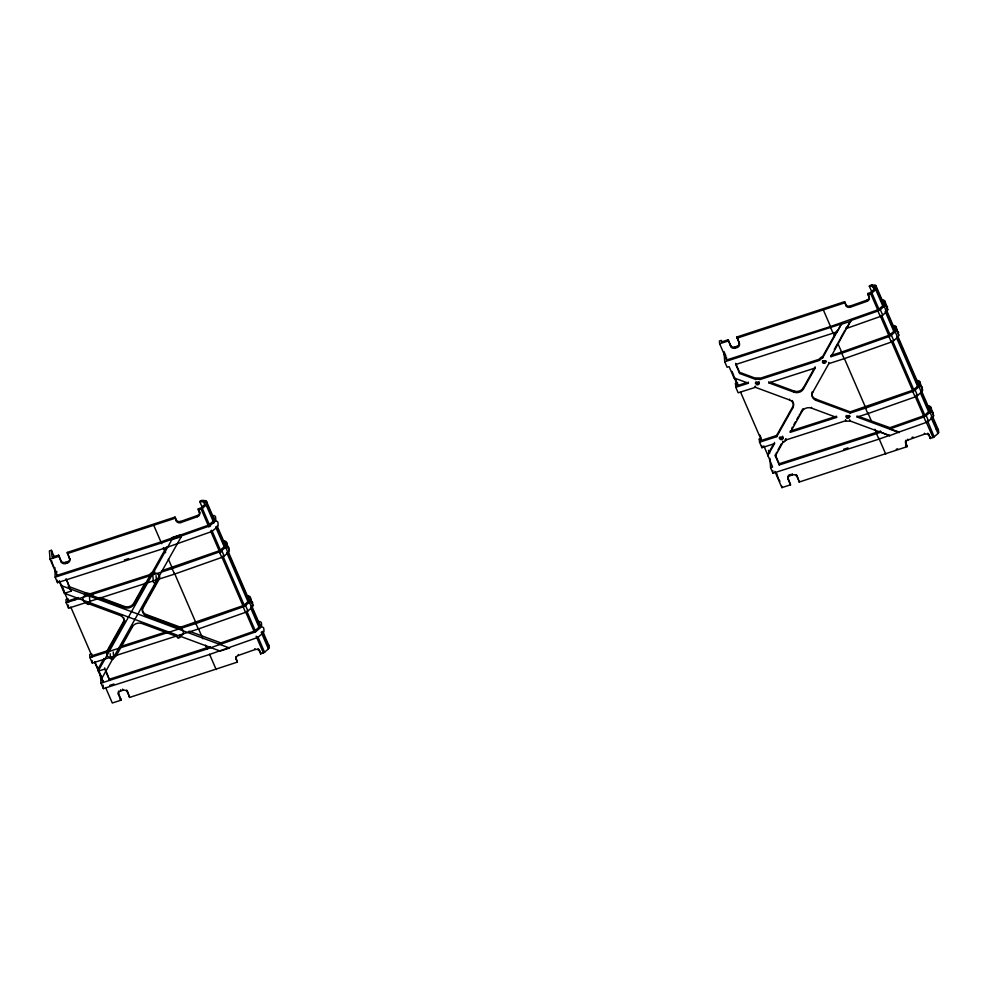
<?xml version="1.0" encoding="UTF-8"?>
<svg xmlns="http://www.w3.org/2000/svg" width="988" height="988" viewBox="0 0 988 988"><rect width="100%" height="100%" fill="white"/><g stroke="black" fill="none" stroke-linecap="round" stroke-linejoin="round"><path stroke-width="1.48" d="M748.299 382.072L748.385 383.245L733.998 377.91L729.107 366.622L727.119 367.264L724.735 361.769L841.48 323.879L822.559 357.977A5.125 4.261 -4.5 0 0 819.534 360.274L819.447 359.101A5.125 4.261 -4.5 0 1 822.473 356.804L836.614 331.474M833.094 333.166L837.219 331.709L841.48 323.879M838.318 342.268L838.861 341.268M839.417 340.267L839.961 339.267M840.504 338.254L841.591 336.253M842.147 335.253L842.69 334.24M843.233 333.24L843.777 332.24M844.32 331.239L844.876 330.227M845.963 328.226L846.506 327.226L846.605 328.399L880.296 316.493A4.248 2.26 -23.4 0 0 882.692 315.123L886.52 311.763A4.248 2.26 -23.4 0 0 887.73 309.577L885.162 301.735A4.952 2.643 -23.4 0 0 883.037 300.142L880.728 300.451M846.605 328.399L850.866 320.557L877.924 311.01A4.248 2.26 -23.4 0 0 880.32 309.639L884.149 306.268A4.248 2.26 -23.4 0 0 885.347 304.082L885.162 301.735M145.137 582.92L133.676 603.359A7.077 5.891 -4.5 0 1 124.266 606.385L100.084 597.419M103.987 658.502L97.96 669.246L103.011 682.498L102.838 680.287M107 653.13L113.027 642.385M114.534 639.705L116.041 637.013M117.547 634.333L119.054 631.641M120.561 628.961L125.068 620.909M134.109 604.792L141.642 591.355M143.149 588.675L144.656 585.995M151.436 573.904L166.49 547.043M101.48 678.966L181.335 536.583L181.174 534.619L171.764 537.645L171.912 539.609L98.121 671.198L104.777 669.061L104.679 667.888M121.042 645.843L124.414 639.829M125.081 638.631L126.427 636.223M131.157 627.812L132.503 625.404M142.939 606.793L144.285 604.384M144.964 603.186L146.31 600.778M149.003 595.974L151.028 592.368M151.707 591.157L153.054 588.762M153.72 587.551L155.079 585.155M157.771 580.339L159.117 577.943M774.431 442.476L774.518 443.649L761.921 447.7L759.55 442.204L776.692 436.696L776.642 435.424L792.821 406.574A7.077 5.891 -4.5 0 0 792.055 400.498M768.862 381.714L768.948 382.887L793.944 392.162A7.077 5.891 -4.5 0 0 803.355 389.124L803.269 387.951L814.371 368.154M776.741 436.597L792.919 407.748L792.821 406.574M803.355 389.124L815.199 368.005L815.112 366.832M776.642 452.282L775.345 455.937L779.248 464.953L876.529 433.658L878.912 439.154L772.974 473.227L770.603 467.732L772.591 467.089L767.614 454.628L773.752 443.686M767.701 455.801L774.518 443.649M778.025 449.812L781.496 443.624M834.341 349.382L837.775 343.281L841.578 352.061L888.78 335.401A2.124 1.136 -23.4 0 0 889.978 334.71L893.794 331.351A2.124 1.136 -23.4 0 0 894.399 330.251L894.214 327.917L886.631 310.38M775.345 455.937L782.978 442.328A5.125 4.261 -4.5 0 0 786.003 440.031L785.966 438.758M892.547 325.731L894.091 325.67A4.952 2.643 -23.4 0 1 896.215 327.275L898.771 335.105A4.248 2.26 -23.4 0 1 897.573 337.291L893.745 340.65A4.248 2.26 -23.4 0 1 891.349 342.033L844.147 358.693L841.714 353.222L831.019 356.668L850.866 320.557M791.721 428.483L792.462 427.174M793.944 424.531L795.426 421.888M796.908 419.245L798.39 416.603M799.131 415.293L799.86 413.972M800.601 412.651L801.342 411.329M790.338 432.299L790.239 431.126L836.503 416.244L836.589 417.418L790.338 432.299L802.182 411.181L802.083 410.008A7.077 5.891 -4.5 0 1 803.17 408.612M850.125 412.984L815.977 400.325A7.077 5.891 -4.5 0 1 812.618 392.557L828.796 363.708L828.759 362.448M57.366 576.078L50.042 559.159L49.4 550.934L51.401 550.291L52.043 557.121L58.613 555.194L61.071 561.863A3.532 2.939 -4.5 0 0 65.591 563.531L67.592 562.888A3.532 2.939 -4.5 0 0 69.728 559.072L67.258 552.416L175.037 517.082L176.321 520.997A3.544 2.964 -9.8 0 0 180.829 522.566L197.427 516.712A3.544 2.964 -9.8 0 0 199.551 512.797L198.366 510.043L201.132 509.067A2.124 1.136 -23.4 0 0 202.33 508.388L206.159 505.016A2.124 1.136 -23.4 0 0 206.751 503.929L206.578 501.583A2.828 1.507 -23.4 0 0 205.356 500.669L202.515 500.397A2.124 1.136 -23.4 0 0 199.749 501.571L201.972 506.708M87.117 602.223L68.58 608.188L66.196 602.705L172.134 568.619L219.385 551.934A4.248 2.26 -23.4 0 0 221.781 550.563L225.61 547.204A4.248 2.26 -23.4 0 0 226.808 545.018L226.623 542.671A4.952 2.643 -23.4 0 0 224.498 541.066L222.708 541.214M174.567 574.09L221.757 557.43A4.248 2.26 -23.4 0 0 224.153 556.059L227.981 552.7A4.248 2.26 -23.4 0 0 229.191 550.501L226.623 542.671M110.878 657.131L92.341 663.096L89.957 657.6L195.896 623.527L243.147 606.842A4.248 2.26 -23.4 0 0 245.543 605.471L249.371 602.112A4.248 2.26 -23.4 0 0 250.569 599.926L250.384 597.579A4.952 2.643 -23.4 0 0 248.26 595.974L246.469 596.122M198.329 628.998L245.518 612.338A4.248 2.26 -23.4 0 0 247.914 610.967L251.742 607.595A4.248 2.26 -23.4 0 0 252.953 605.409L250.384 597.579M259.375 650.351L260.622 653.895L263.388 652.92A2.124 1.136 -23.4 0 0 264.586 652.241L268.403 648.881A2.124 1.136 -23.4 0 0 269.008 647.782L268.822 645.436L262.709 631.307M876.158 286.187L883.173 302.39L883.358 304.724A2.124 1.136 -23.4 0 1 882.753 305.823L878.925 309.182A2.124 1.136 -23.4 0 1 877.727 309.874L830.525 326.534L726.637 359.953L719.635 343.75L719.412 341.021L721.413 340.378L721.536 341.934L728.193 339.798L730.663 346.467A3.532 2.939 -4.5 0 0 735.183 348.134L737.172 347.492A3.532 2.939 -4.5 0 0 739.32 343.676L736.85 337.019L844.617 301.673L845.901 305.601A3.544 2.964 -9.8 0 0 850.409 307.169L867.007 301.315A3.544 2.964 -9.8 0 0 869.144 297.388L867.958 294.646L870.712 293.671A2.124 1.136 -23.4 0 0 871.91 292.979L875.739 289.62A2.124 1.136 -23.4 0 0 876.344 288.533L876.158 286.187A2.828 1.507 -23.4 0 0 874.948 285.273L872.095 285.001A2.124 1.136 -23.4 0 0 869.329 286.174L872.108 292.596M841.776 353.21L888.978 336.538A4.248 2.26 -23.4 0 0 891.374 335.167L895.19 331.807A4.248 2.26 -23.4 0 0 896.4 329.609L896.215 327.275M850.149 411.86L912.542 390.309A2.124 1.136 -23.4 0 0 913.739 389.618L917.556 386.259A2.124 1.136 -23.4 0 0 918.161 385.159L917.976 382.825L897.931 336.488M865.537 408.106L912.739 391.446A4.248 2.26 -23.4 0 0 915.135 390.075L918.951 386.716A4.248 2.26 -23.4 0 0 920.161 384.517L919.976 382.183A4.952 2.643 -23.4 0 0 917.852 380.578L916.308 380.639M857.065 415.886L857.152 417.06L867.859 413.614L915.11 396.941A4.248 2.26 -23.4 0 0 917.506 395.558L921.335 392.199A4.248 2.26 -23.4 0 0 922.533 390.013L919.976 382.183M858.51 416.43L889.99 427.693L923.582 415.837A2.124 1.136 -23.4 0 0 924.78 415.145L928.609 411.786A2.124 1.136 -23.4 0 0 929.214 410.699L929.029 408.353L921.434 390.816M889.99 427.693L890.089 428.878L923.78 416.973A4.248 2.26 -23.4 0 0 926.176 415.602L930.004 412.243A4.248 2.26 -23.4 0 0 931.215 410.057L931.029 407.711A4.952 2.643 -23.4 0 0 928.893 406.105L927.349 406.179M927.399 420.431L934.166 436.844A2.124 1.136 -23.4 0 1 932.968 437.523L930.202 438.499L928.93 434.584A3.544 2.964 -9.8 0 0 927.707 433.25M890.089 428.878L899.105 432.015L926.164 422.469A4.248 2.26 -23.4 0 0 928.559 421.098L932.376 417.726A4.248 2.26 -23.4 0 0 933.586 415.54L931.029 407.711M934.166 436.844L937.995 433.473A2.124 1.136 -23.4 0 0 938.6 432.386L938.415 430.039L932.721 416.874M198.366 510.043L198.279 508.869L200.243 508.178A2.124 1.136 -23.4 0 0 201.441 507.486L204.121 505.14A2.124 1.136 -23.4 0 0 204.714 504.041L204.602 502.633A2.124 1.136 -23.4 0 0 203.701 501.941L199.749 501.571M67.357 553.589L175.123 518.255M175.037 517.082L176.222 519.824A3.544 2.964 -9.8 0 0 180.73 521.392L197.328 515.538A3.544 2.964 -9.8 0 0 199.465 511.611L199.317 511.278M867.958 294.646L867.859 293.473L869.823 292.781A2.124 1.136 -23.4 0 0 871.021 292.09L873.701 289.743A2.124 1.136 -23.4 0 0 874.306 288.644L874.195 287.236A2.124 1.136 -23.4 0 0 873.281 286.545L869.329 286.174M161.13 543.067L208.332 526.406A4.248 2.26 -23.4 0 0 210.728 525.036L214.557 521.676A4.248 2.26 -23.4 0 0 215.767 519.478L215.582 517.144A4.952 2.643 -23.4 0 0 213.457 515.538L211.914 515.6M736.937 338.192L844.715 302.847M844.617 301.673L845.814 304.428A3.544 2.964 -9.8 0 0 850.322 305.996L866.921 300.13A3.544 2.964 -9.8 0 0 869.242 296.919M163.514 548.562L210.716 531.902A4.248 2.26 -23.4 0 0 213.112 530.519L216.928 527.16A4.248 2.26 -23.4 0 0 218.138 524.974L217.953 522.627A4.952 2.643 -23.4 0 0 215.829 521.034M210.345 646.646L108.692 679.46M218.595 643.731L254.002 631.233A2.124 1.136 -23.4 0 0 255.2 630.554L259.017 627.195A2.124 1.136 -23.4 0 0 259.622 626.096L259.436 623.749A2.828 1.507 -23.4 0 0 258.226 622.835L257.868 622.798M129.601 697.442L127.143 690.773L129.601 697.442L237.379 662.108L236.194 659.366A3.544 2.964 -9.8 0 1 238.33 655.439L254.929 649.585A3.544 2.964 -9.8 0 1 259.436 651.154M779.248 464.953L779.162 463.78L879.814 431.287M876.578 433.646L880.691 432.188L889.743 435.671L899.105 432.015M260.622 653.895L260.894 652.599M878.962 439.129L889.706 435.338M911.973 437.4L913.011 437.042M796.266 474.66A3.532 2.939 -4.5 0 1 796.723 475.376L799.193 482.045L906.972 446.712L905.774 443.958A3.544 2.964 -9.8 0 1 907.91 440.043L924.509 434.177A3.544 2.964 -9.8 0 1 929.016 435.757M896.252 449.281L897.586 448.811M905.551 445.996L906.873 445.526L905.687 442.785A3.544 2.964 -9.8 0 1 906.033 440.166M930.202 438.499L930.486 437.19M50.042 559.159L58.7 556.368M719.635 343.75L728.292 340.971M58.613 555.194L60.984 560.69A3.532 2.939 -4.5 0 0 65.504 562.357L67.493 561.715A3.532 2.939 -4.5 0 0 69.839 558.702M728.193 339.798L730.564 345.294A3.532 2.939 -4.5 0 0 735.084 346.961L737.085 346.319A3.532 2.939 -4.5 0 0 739.222 342.503L736.85 337.019M54.908 567.618L55.155 577.165L57.526 582.661L163.465 548.575M55.155 577.165L161.081 543.091M171.912 539.609L181.335 536.583M841.504 324.212L850.915 321.174M124.365 559.961L128.687 558.566M759.797 379.491A5.125 4.261 -4.5 0 0 755.771 379.466L739.666 373.501L735.764 364.473L833.045 333.178L830.673 327.695M66.702 580.117L71.074 591.17L64.418 593.306L59.527 582.018L59.428 580.845L68.555 601.914M67.95 598.926L65.949 599.568L66.196 602.705M78.497 597.542L68.11 600.877L67.974 599.173M87.586 594.615L152.51 573.732M161.6 570.805L219.188 550.798A2.124 1.136 -23.4 0 0 220.386 550.106L224.214 546.747A2.124 1.136 -23.4 0 0 224.819 545.66L224.634 543.314A2.828 1.507 -23.4 0 0 223.412 542.4L222.88 542.35M733.998 377.91L733.911 376.737L737.69 385.481L746.965 382.504M759.821 378.367L819.385 359.2L819.484 360.373L759.92 379.54L759.71 378.318A5.125 4.261 -4.5 0 0 755.672 378.293L739.58 372.328L736.233 364.584M841.578 352.061L830.92 355.495L831.019 356.668M792.919 407.748A7.077 5.891 -4.5 0 0 789.56 399.979L755.412 387.321L738.16 392.792L735.788 387.296L748.385 383.245M89.76 601.371L153.325 580.932M155.968 580.08L174.506 574.114L172.134 568.619M768.948 382.887L815.199 368.005M828.846 363.621L844.098 358.718M91.711 653.834L89.71 654.476L89.957 657.6M759.55 442.204L759.303 439.08L761.303 438.437L759.871 435.14M108.742 650.363L91.872 655.785L91.773 654.562M120.437 646.597L165.885 631.974M178.865 627.8L242.949 605.706A2.124 1.136 -23.4 0 0 244.147 605.014L247.976 601.655A2.124 1.136 -23.4 0 0 248.581 600.568L248.396 598.222A2.828 1.507 -23.4 0 0 247.173 597.308L246.827 597.271M776.593 435.523L761.452 440.389L740.679 392.384M113.521 656.279L177.087 635.84M179.73 634.988L198.267 629.023L195.896 623.527M786.053 439.932L845.617 420.777A5.125 4.261 -4.5 0 0 849.766 420.839L889.743 435.671M257.263 621.736L259.313 621.514A4.952 2.643 -23.4 0 1 261.437 623.107L261.622 625.453A4.248 2.26 -23.4 0 1 260.412 627.639L256.596 630.999A4.248 2.26 -23.4 0 1 254.2 632.369L206.998 649.042L101.011 683.14L103.382 688.624L209.32 654.55L256.571 637.865A4.248 2.26 -23.4 0 0 258.967 636.494L262.796 633.135A4.248 2.26 -23.4 0 0 263.994 630.937L263.808 628.603A4.952 2.643 -23.4 0 0 262.129 627.059M109.619 685.413L113.953 684.029M843.641 449.293L848.037 447.873M105.593 687.5L112.299 703.011L120.956 700.22L118.572 694.737A3.532 2.939 -4.5 0 1 120.721 690.921L122.71 690.279A3.532 2.939 -4.5 0 1 127.23 691.946M774.876 471.412L781.891 487.615L790.536 484.824L788.165 479.341A3.532 2.939 -4.5 0 1 790.301 475.524L792.302 474.882A3.532 2.939 -4.5 0 1 796.822 476.549M120.116 699.294L120.857 699.047L118.486 693.564A3.532 2.939 -4.5 0 1 118.795 691.032M881.42 301.414L881.951 301.464A2.828 1.507 -23.4 0 1 883.173 302.39M892.646 326.966L893.004 327.003A2.828 1.507 -23.4 0 1 894.214 327.917M916.407 381.874L916.765 381.911A2.828 1.507 -23.4 0 1 917.976 382.825M927.275 407.389L927.818 407.439A2.828 1.507 -23.4 0 1 929.029 408.353M931.215 411.588L931.276 411.601A4.952 2.643 -23.4 0 1 933.401 413.206M936.13 429.027L937.204 429.125A2.828 1.507 -23.4 0 1 938.415 430.039M212.012 516.835L212.371 516.872A2.828 1.507 -23.4 0 1 213.581 517.786L213.766 520.12A2.124 1.136 -23.4 0 1 213.161 521.219L209.345 524.579A2.124 1.136 -23.4 0 1 208.147 525.27L160.945 541.93L57.057 575.349L56.971 574.324M226.746 546.549L226.882 546.562A4.952 2.643 -23.4 0 1 229.006 548.167M250.446 601.445L250.643 601.47A4.952 2.643 -23.4 0 1 252.767 603.063M267.254 644.497L267.612 644.522A2.828 1.507 -23.4 0 1 268.822 645.436M770.418 382.294L793.858 390.989A7.077 5.891 -4.5 0 0 803.269 387.951M812.284 391.878A7.077 5.891 -4.5 0 0 815.89 399.152L850.026 411.811L850.236 413.033L865.476 408.13L867.859 413.614M857.152 417.06L899.154 432.633M802.182 411.181A7.077 5.891 -4.5 0 1 811.593 408.155L836.589 417.418M92.971 594.776L90.118 593.726A5.125 4.261 -4.5 0 0 84.437 594.591M68.098 586.255L89.698 594.27M104.111 599.617L117.066 604.421M119.956 605.483L124.266 607.089M144.433 614.573L151.633 617.241M154.511 618.303L170.356 624.181M173.233 625.256L180.446 627.923M189.079 631.122L222.214 643.41M61.058 585.551L229.562 648.042L220.151 651.067L179.779 636.087M176.889 635.025L64.418 593.306L64.257 591.355M885.347 304.082L887.73 309.577M896.4 329.609L898.771 335.105M920.161 384.517L922.533 390.013M931.215 410.057L933.586 415.54M883.037 300.142L883.778 301.859M884.816 304.255L885.112 304.946M894.091 325.67L894.832 327.386M895.573 329.103L896.165 330.474M917.852 380.578L918.445 381.948M919.334 384.011L919.63 384.69M928.893 406.105L929.498 407.476M930.239 409.193L930.832 410.576M882 300.043L883.643 303.822M893.053 325.571L894.387 328.658M916.815 380.479L918.297 383.912M927.868 406.006L928.905 408.415M884.149 306.268L886.52 311.763M895.19 331.807L897.573 337.291M918.951 386.716L921.335 392.199M930.004 412.243L932.376 417.726M874.948 285.273L875.38 286.285M875.825 287.298L883.358 304.724M885.73 310.22L894.399 330.251M897.166 336.612L918.161 385.159M921.075 391.903L929.214 410.699M932.03 417.195L938.6 432.386M875.739 289.62L882.753 305.823M885.125 311.306L893.794 331.351M896.622 337.871L917.556 386.259M920.483 393.002L928.609 411.786M930.98 417.282L937.995 433.473M873.281 286.545L874.948 290.398M872.095 285.001L872.54 286.014M872.972 287.026L873.417 288.039M880.32 309.639L882.692 315.123M891.374 335.167L893.745 340.65M915.135 390.075L917.506 395.558M926.176 415.602L928.559 421.098M871.91 292.979L878.925 309.182M881.839 315.925L889.978 334.71M892.794 341.231L913.739 389.618M916.111 395.114L924.78 415.145M870.712 293.671L877.727 309.874M880.098 315.357L888.78 335.401M891.151 340.885L912.542 390.309M915.456 397.053L923.582 415.837M926.398 422.345L932.968 437.523M877.924 311.01L880.296 316.493M888.978 336.538L891.349 342.033M912.739 391.446L915.11 396.941M923.78 416.973L926.164 422.469M867.859 293.473L868.971 296.042M928.93 434.584L929.226 435.263M929.597 436.128L930.116 437.326M823.523 310.331L830.525 326.534M833.094 332.462L834.415 335.512M844.394 358.582L865.34 406.97M867.946 413.009L871.515 421.246M874.973 429.237L876.381 432.497M878.764 437.993L885.767 454.196M796.723 475.376L798.502 479.501M789.338 474.746A3.532 2.939 -4.5 0 0 788.066 478.155L790.536 484.824M775.259 454.764L779.162 463.78M768.466 450.367L769.677 453.171M724.093 351.814L725.847 355.865M732.022 371.402L733.8 375.526M734.986 378.268L736.764 382.393M763.835 445.884L767.614 454.628M736.653 385.938L735.467 383.196L735.788 387.296M759.303 439.08L760.488 441.821M226.808 545.018L229.191 550.501M250.569 599.926L252.953 605.409M224.498 541.066L225.239 542.783M225.684 543.82L226.141 544.845M248.26 595.974L248.853 597.345M206.578 501.583L214.359 519.565M217.138 525.986L226.03 546.537M228.253 551.675L249.433 600.618M251.594 605.619L260.486 626.17M212.42 515.44L213.606 518.181M223.461 540.967L224.807 544.067M247.222 595.875L248.272 598.283M248.717 599.308L249.458 601.025M258.276 621.415L260.054 625.528M225.61 547.204L227.981 552.7M249.371 602.112L251.742 607.595M205.356 500.669L214.544 521.911M216.767 527.049L225.659 547.599M227.586 552.045L249.556 602.828M251.224 606.681L260.116 627.232M262.055 631.678L269.008 647.782M206.159 505.016L213.939 523.01M215.606 526.863L224.807 548.118M226.721 552.551L248.568 603.026M250.619 607.781L259.511 628.331M261.178 632.184L268.403 648.881M203.701 501.941L204.812 504.51M221.781 550.563L224.153 556.059M245.543 605.471L247.914 610.967M202.33 508.388L210.111 526.369M211.778 530.223L221.226 552.057M222.893 555.911L244.592 606.052M246.802 611.14L255.694 631.69M257.917 636.828L264.586 652.241M201.132 509.067L208.913 527.049M210.58 530.902L220.028 552.737M221.695 556.59L243.542 607.077M245.604 611.819L254.496 632.369M256.164 636.223L263.388 652.92M219.385 551.934L221.757 557.43M243.147 606.842L245.518 612.338M198.279 508.869L199.094 510.759M259.634 650.672L260.301 652.216M235.984 656.538A3.544 2.964 -9.8 0 0 236.095 658.181L237.379 662.108M164.354 548.982L165.465 551.551M153.93 525.74L161.711 543.721M163.378 547.574L165.601 552.712M168.38 559.134L172.431 568.495M174.493 573.262L196.192 623.403M198.403 628.491L202.849 638.767M205.628 645.189L207.295 649.042M209.518 654.18L216.187 669.592M67.258 552.416L69.728 559.072M105.901 670.704L109.668 680.349L104.777 669.061M71.074 591.17L66.085 578.696M51.401 550.291L54.426 557.306M94.984 662.022L98.541 670.259M99.739 673.013L101.517 677.126M61.454 584.884L63.701 590.058M99.64 673.124L101.332 677.002M70.803 607.101L92.316 656.822M94.601 662.108L103.147 681.856M924.435 433.226L924.509 434.177M907.849 439.166L907.91 440.043M906.873 445.526L906.972 446.712M905.687 442.785L905.774 443.958M880.604 431.015L880.691 432.188M869.07 296.437L869.144 297.388M866.921 300.13L867.007 301.315M850.322 305.996L850.409 307.169M845.814 304.428L845.901 305.601M849.68 419.665L849.766 420.839M845.53 419.604L845.74 420.814M837.12 330.535L837.219 331.709M822.473 356.804L822.559 357.977M815.89 399.152L815.977 400.325M812.556 391.754L812.618 392.557M811.531 407.34L811.593 408.155M793.858 390.989L793.944 392.162M799.094 480.872L799.193 482.045M789.498 399.177L789.56 399.979M792.203 473.709L792.302 474.882M790.215 474.351L790.301 475.524M788.066 478.155L788.165 479.341M782.879 441.154L782.978 442.328M781.767 486.047L781.891 487.615M772.764 470.547L772.974 473.227M769.862 458.346L770.603 467.732M761.76 445.613L761.921 447.7M755.672 378.293L755.771 379.466M755.351 386.518L755.412 387.321L755.215 386.098M739.222 342.503L739.32 343.676M739.58 372.328L739.666 373.501M737.085 346.319L737.172 347.492M735.084 346.961L735.183 348.134M737.456 382.554L737.69 385.481M735.677 363.3L735.764 364.473M730.564 345.294L730.663 346.467M726.427 357.211L726.637 359.953M723.994 352.383L724.735 361.769M259.35 650.129L259.338 649.981A3.544 2.964 -9.8 0 0 259.128 649.585M254.855 648.622L254.929 649.585M238.256 654.562L238.33 655.439M236.095 658.181L236.194 659.366M199.465 511.611L199.551 512.797M197.328 515.538L197.427 516.712M180.73 521.392L180.829 522.566M176.222 519.824L176.321 520.997M156.042 575.658L156.512 581.574A1.593 1.321 -4.5 0 1 154.214 582.908A1.593 1.321 -4.5 0 1 154.042 580.623A1.593 1.321 -4.5 0 1 156.512 581.574M152.868 575.905L153.338 581.821M122.623 689.105L122.71 690.279M120.622 689.748L120.721 690.921M120.857 699.047L120.956 700.22M118.486 693.564L118.572 694.737M113.25 651.981L113.706 657.897A1.593 1.321 -4.5 0 1 111.422 659.218A1.593 1.321 -4.5 0 1 111.236 656.934A1.593 1.321 -4.5 0 1 113.706 657.897M110.187 653.71L110.533 658.144M103.11 685.104L103.197 686.277M103.295 687.45L103.382 688.624M100.368 674.915L101.011 683.14M89.488 597.073L89.945 602.989A1.593 1.321 -4.5 0 1 87.66 604.31A1.593 1.321 -4.5 0 1 87.475 602.025A1.593 1.321 -4.5 0 1 89.945 602.989M92.143 660.552L92.341 663.096M74.767 598.74L74.853 599.914M67.493 561.715L67.592 562.888M65.504 562.357L65.591 563.531M68.333 605.064L68.58 608.188M60.984 560.69L61.071 561.863M56.736 571.237L56.81 572.274M57.341 580.314L57.526 582.661M896.684 331.19A4.952 2.643 -23.4 0 1 898.586 332.758M920.223 386.073A4.952 2.643 -23.4 0 1 922.347 387.666M885.631 305.663A4.952 2.643 -23.4 0 1 887.545 307.231M785.682 439.215A5.125 4.261 -4.5 0 1 784.917 440.055M782.953 438.19A1.593 1.321 -4.5 0 1 780.668 439.524A1.593 1.321 -4.5 0 1 780.483 437.227A1.593 1.321 -4.5 0 1 782.953 438.19A3.186 2.643 -4.5 0 1 779.063 437.993M759.29 383.159A3.186 2.643 -4.5 0 1 755.314 383.085M759.08 381.825A1.593 1.321 -4.5 0 1 757.475 383.27A1.593 1.321 -4.5 0 1 755.906 381.862M782.657 436.19A1.593 1.321 -4.5 0 1 781.792 438.079A1.593 1.321 -4.5 0 1 779.693 437.153M826.499 361.2A3.186 2.643 -4.5 0 1 822.424 361.991M821.016 358.755A3.186 2.643 -4.5 0 1 823.128 357.113M825.486 361.065A1.593 1.321 -4.5 0 1 822.522 360.916M850.112 416.257A3.186 2.643 -4.5 0 1 846.185 416.899M849.408 415.417A1.593 1.321 -4.5 0 1 847.79 416.763A1.593 1.321 -4.5 0 1 846.222 415.454M780.026 481.107A5.311 0.803 72.2 0 1 778.532 478.884A5.311 0.803 72.2 0 1 776.84 473.61M123.512 617.463A7.077 5.891 -4.5 0 1 123.241 621.971L107.062 650.82A5.125 4.261 -4.5 0 0 106.581 652.389M120.993 614.734A7.077 5.891 -4.5 0 1 122.018 615.462M181.99 628.121A5.125 4.261 -4.5 0 0 180.446 627.219L146.298 614.548A7.077 5.891 -4.5 0 1 142.494 607.805M149.855 574.51A5.125 4.261 -4.5 0 1 154.82 571.953M113.509 657.699A5.125 4.261 -4.5 0 0 116.411 655.427L132.59 626.577A7.077 5.891 -4.5 0 1 142 623.552L176.148 636.21A5.125 4.261 -4.5 0 0 177.025 636.457M111.446 657.983A5.125 4.261 -4.5 0 1 107.149 651.994L123.327 623.144A7.077 5.891 -4.5 0 0 119.968 615.376L85.833 602.717A5.125 4.261 -4.5 0 1 83.387 597.085A5.125 4.261 -4.5 0 1 90.217 594.899L124.365 607.558A7.077 5.891 -4.5 0 0 133.775 604.533L149.954 575.683A5.125 4.261 -4.5 0 1 156.771 573.485A5.125 4.261 -4.5 0 1 159.216 579.116L143.038 607.966A7.077 5.891 -4.5 0 0 146.397 615.722L180.532 628.393A5.125 4.261 -4.5 0 1 183.41 632.826A5.125 4.261 -4.5 0 1 179.038 636.519M126.686 690.069A3.532 2.939 -4.5 0 1 127.02 690.538M258.053 648.61A3.544 2.964 -9.8 0 1 258.387 648.82M53.797 566.704A5.311 0.803 72.2 0 1 51.561 560.616M53.142 557.701A5.311 0.803 72.2 0 1 53.908 557.318M823.461 363.201A1.593 1.321 -4.5 0 0 825.758 361.867A1.593 1.321 -4.5 0 0 823.288 360.916A1.593 1.321 -4.5 0 0 823.461 363.201M847.222 418.109A1.593 1.321 -4.5 0 0 849.519 416.775A1.593 1.321 -4.5 0 0 847.049 415.825A1.593 1.321 -4.5 0 0 847.222 418.109M756.907 384.616A1.593 1.321 -4.5 0 0 759.192 383.282A1.593 1.321 -4.5 0 0 756.722 382.331A1.593 1.321 -4.5 0 0 756.907 384.616M177.976 637.816A1.593 1.321 -4.5 0 0 180.273 636.482A1.593 1.321 -4.5 0 0 177.803 635.519A1.593 1.321 -4.5 0 0 177.976 637.816"/></g></svg>
